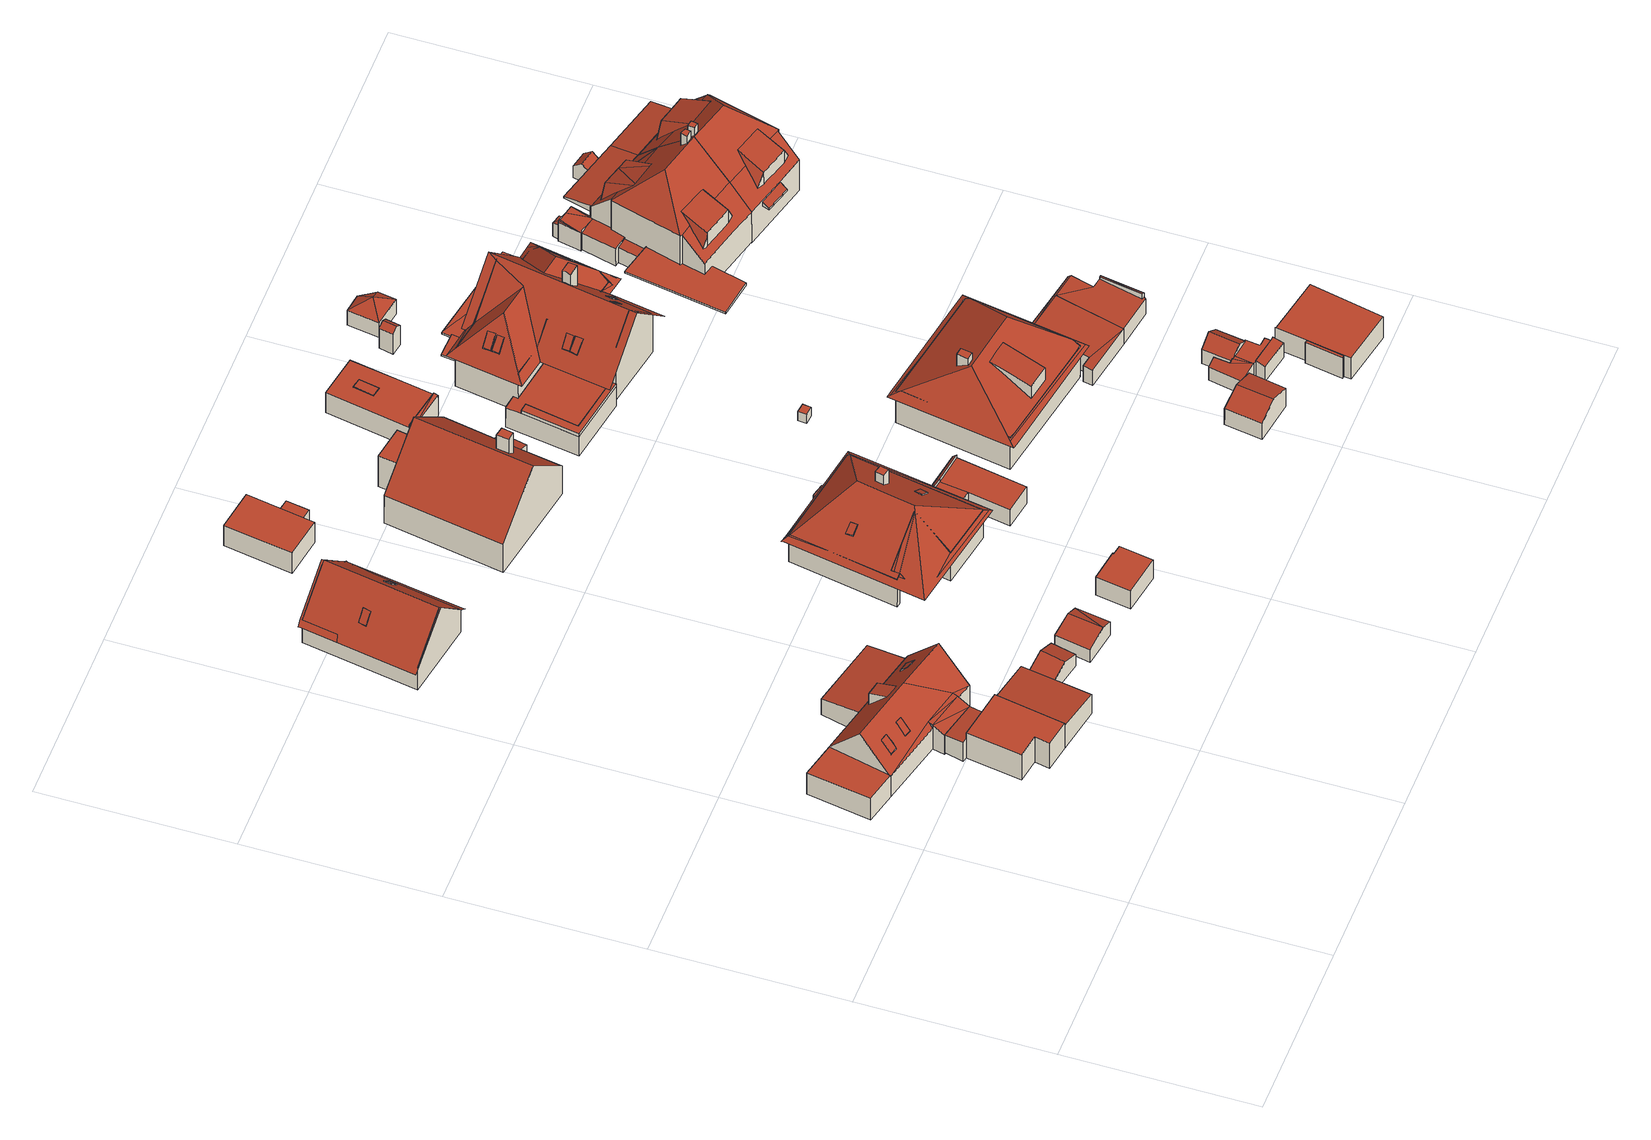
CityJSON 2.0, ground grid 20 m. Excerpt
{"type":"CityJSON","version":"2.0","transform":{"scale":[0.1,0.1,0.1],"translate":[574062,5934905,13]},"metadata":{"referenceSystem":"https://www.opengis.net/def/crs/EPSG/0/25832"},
"CityObjects":{
"building1":{"type":"Building","attributes":{"Grundfläche 2D":"43.971246","Grundhöhe NN":"15.402"},"geometry":[{"type":"Solid","lod":"3","boundaries":[[[[0,1,2,3,4,5,6,7]],[[8,9,10,11,12,13]],[[1,0,14,15]],[[2,1,15,16]],[[11,5,4,3,2,16,17,13,12]],[[5,11,18,19,6]],[[7,6,19,20]],[[0,7,20,14]],[[8,13,17,21]],[[9,8,21,22]],[[10,9,22,23]],[[11,10,23,18]],[[20,19,18,23,22,21,17,16,15,14]]]],"semantics":{"surfaces":[{"type":"RoofSurface"},{"type":"WallSurface"},{"type":"GroundSurface"}],"values":[[0,0,1,1,1,1,1,1,1,1,1,1,2]]}}]},
"building2":{"type":"Building","attributes":{"Grundfläche 2D":"153.938112","Grundhöhe NN":"15.127"},"children":["building2-1","building2-2","building2-3","building2-4"],"geometry":[{"type":"Solid","lod":"3","boundaries":[[[[24,25,26,27,28,29,30,31]],[[31,30,29,32,33,34,35]],[[33,36,34]],[[24,31,35,37]],[[38,39,40]],[[38,41,42,39]],[[37,35,43]],[[34,42,35]],[[39,42,34]],[[44,28,45,46,47,32]],[[48,49,50,51]],[[35,42,43]],[[36,39,34]],[[46,52,53,33,47]],[[33,32,47]],[[45,28,54,55]],[[46,45,55,52]],[[28,44,32,29]],[[36,33,53,56]],[[39,36,56,57,40]],[[58,41,38,40,57,59]],[[43,42,41,58,60]],[[61,37,43,60]],[[25,24,37,61,62]],[[63,54,28,27,26,25,62,64,49,48]],[[50,49,64,65]],[[51,50,65,66]],[[48,51,66,63]],[[58,59,57,56,53,52,55,54,63,66,65,64,62,61,60]]]],"semantics":{"surfaces":[{"type":"RoofSurface"},{"type":"WallSurface"},{"type":"GroundSurface"}],"values":[[0,0,0,0,0,0,0,0,0,0,0,1,1,1,1,1,1,1,1,1,1,1,1,1,1,1,1,1,2]]}}]},
"building2-1":{"type":"BuildingInstallation","parents":["building2"],"geometry":[{"type":"MultiSurface","lod":"3","boundaries":[[[67,68,69,70,71,72]],[[73,74,67,72]],[[74,75,68,67]],[[76,70,69,68,75,77]],[[76,78,73,72,71,70]]],"semantics":{"surfaces":[{"type":"RoofSurface"},{"type":"WallSurface"}],"values":[0,1,1,1,1]}}]},
"building2-2":{"type":"BuildingInstallation","parents":["building2"],"geometry":[{"type":"MultiSurface","lod":"3","boundaries":[[[79,80,81,82]],[[83,81,80]],[[84,79,82]],[[80,79,84,83]]],"semantics":{"surfaces":[{"type":"RoofSurface"},{"type":"WallSurface"}],"values":[0,1,1,1]}}]},
"building2-3":{"type":"BuildingInstallation","parents":["building2"],"geometry":[{"type":"MultiSurface","lod":"3","boundaries":[[[85,86,87,88]],[[88,87,89,90]],[[85,88,90,91]],[[86,85,91,92]],[[87,86,92,89]]],"semantics":{"surfaces":[{"type":"RoofSurface"},{"type":"WallSurface"}],"values":[0,1,1,1,1]}}]},
"building2-4":{"type":"BuildingInstallation","parents":["building2"],"geometry":[{"type":"MultiSurface","lod":"3","boundaries":[[[93,94,95,96]],[[96,95,97,98]],[[93,96,98,99]],[[94,93,99,100]],[[95,94,100,97]]],"semantics":{"surfaces":[{"type":"RoofSurface"},{"type":"WallSurface"}],"values":[0,1,1,1,1]}}]},
"building3":{"type":"Building","attributes":{"Grundfläche 2D":"36.269039","Grundhöhe NN":"15.417"},"geometry":[{"type":"Solid","lod":"3","boundaries":[[[[101,102,103,104]],[[105,15,104,103]],[[15,106,101,104]],[[106,107,102,101]],[[107,105,103,102]],[[15,105,107,106]]]],"semantics":{"surfaces":[{"type":"RoofSurface"},{"type":"WallSurface"},{"type":"GroundSurface"}],"values":[[0,1,1,1,1,2]]}}]},
"building4":{"type":"Building","attributes":{"Grundfläche 2D":"10.408180","Grundhöhe NN":"15.417"},"geometry":[{"type":"Solid","lod":"3","boundaries":[[[[108,109,110,111]],[[112,109,108,113]],[[111,110,114,115]],[[113,108,111,115,116]],[[112,113,116,117]],[[114,110,109,112,117]],[[116,115,114,117]]]],"semantics":{"surfaces":[{"type":"RoofSurface"},{"type":"WallSurface"},{"type":"GroundSurface"}],"values":[[0,0,1,1,1,1,2]]}}]},
"building5":{"type":"Building","attributes":{"Grundfläche 2D":"100.819402","Grundhöhe NN":"14.530"},"children":["building5-1","building5-2"],"geometry":[{"type":"Solid","lod":"3","boundaries":[[[[118,119,120,121,122,123,124,125]],[[118,125,124,126,127,128,129,130,131,119]],[[132,133,134,135]],[[136,118,132,135,137]],[[138,136,137,139]],[[134,133,125,138,139]],[[135,134,139,137]],[[118,119,131,130,129,128,127,126,124,125,133,132]],[[138,125,124,123,122,121,120,119,118,136]]]],"semantics":{"surfaces":[{"type":"RoofSurface"},{"type":"WallSurface"},{"type":"GroundSurface"}],"values":[[0,0,1,1,1,1,2,0,0]]}}]},
"building5-1":{"type":"BuildingInstallation","parents":["building5"],"geometry":[{"type":"MultiSurface","lod":"3","boundaries":[[[140,141,142,143]],[[144,145,143,142]],[[140,143,145,146]],[[146,147,141,140]],[[147,144,142,141]]],"semantics":{"surfaces":[{"type":"RoofSurface"},{"type":"WallSurface"}],"values":[0,1,1,1,1]}}]},
"building5-2":{"type":"BuildingInstallation","parents":["building5"],"geometry":[{"type":"MultiSurface","lod":"3","boundaries":[[[148,149,150,151]],[[151,150,152,153]],[[153,154,148,151]],[[154,155,149,148]],[[150,149,155,152]]],"semantics":{"surfaces":[{"type":"RoofSurface"},{"type":"WallSurface"}],"values":[0,1,1,1,1]}}]},
"building6":{"type":"Building","attributes":{"Grundfläche 2D":"14.113341","Grundhöhe NN":"15.417"},"geometry":[{"type":"Solid","lod":"3","boundaries":[[[[156,157,158,159]],[[160,156,161]],[[157,156,160]],[[159,158,162,163]],[[161,156,159,163,164]],[[160,161,164,165]],[[162,158,157,160,165]],[[164,163,162,165]]]],"semantics":{"surfaces":[{"type":"RoofSurface"},{"type":"WallSurface"},{"type":"GroundSurface"}],"values":[[0,0,0,1,1,1,1,2]]}}]},
"building7":{"type":"Building","attributes":{"Grundfläche 2D":"15.730933","Grundhöhe NN":"14.870"},"geometry":[{"type":"Solid","lod":"3","boundaries":[[[[166,167,168,169,170,171]],[[172,173,171,170]],[[173,174,166,171]],[[174,175,167,166]],[[175,176,168,167]],[[176,177,169,168]],[[177,172,170,169]],[[177,176,175,174,173,172]]]],"semantics":{"surfaces":[{"type":"RoofSurface"},{"type":"WallSurface"},{"type":"GroundSurface"}],"values":[[0,1,1,1,1,1,1,2]]}}]},
"building8":{"type":"Building","attributes":{"Grundfläche 2D":"35.047407","Grundhöhe NN":"14.409"},"geometry":[{"type":"Solid","lod":"3","boundaries":[[[[178,179,180,181]],[[182,183,184,185]],[[178,181,186,187]],[[179,178,187,188]],[[183,189,190,180,179,188,191,184]],[[181,180,190,186]],[[185,184,191,192]],[[182,185,192,193]],[[183,182,193,189]],[[188,187,186,190,189,193,192,191]]]],"semantics":{"surfaces":[{"type":"RoofSurface"},{"type":"WallSurface"},{"type":"GroundSurface"}],"values":[[0,0,1,1,1,1,1,1,1,2]]}}]},
"building9":{"type":"Building","attributes":{"Grundfläche 2D":"144.043524","Grundhöhe NN":"15.022"},"children":["building9-1","building9-2","building9-3"],"geometry":[{"type":"Solid","lod":"3","boundaries":[[[[194,195,196,197,198]],[[199,196,195,194,200,201,202]],[[203,204,200,194,198,197]],[[201,200,204,203,205,202]],[[206,207,208,209,210]],[[211,212,213,214]],[[215,211,214,216]],[[217,218,195,215,216,219]],[[220,218,217,221]],[[222,204,223,198,220,221,224]],[[209,225,226,227,222,224,228,210]],[[229,201,227,226,230]],[[212,229,230,213]],[[231,206,210,228]],[[232,207,206,231]],[[208,207,232,233]],[[233,225,209,208]],[[216,214,213,230,226,225,233,232,231,228,224,221,217,219]],[[196,218,220,197]],[[212,218,196]],[[203,197,198,223,204]],[[197,220,198]],[[203,204,222,227,205]],[[205,199,202]],[[199,205,227,201]],[[196,199,201,229,212]],[[211,215,195,212]],[[195,218,212]]]],"semantics":{"surfaces":[{"type":"RoofSurface"},{"type":"WallSurface"},{"type":"GroundSurface"}],"values":[[0,0,0,0,0,1,1,1,1,1,1,1,1,1,1,1,1,2,0,0,0,0,0,0,0,0,0,0]]}}]},
"building9-1":{"type":"BuildingInstallation","parents":["building9"],"geometry":[{"type":"MultiSurface","lod":"3","boundaries":[[[234,235,236,237,238]],[[237,236,239,240]],[[238,237,240,241]],[[242,235,234,238,241,243]],[[236,235,242,239]]],"semantics":{"surfaces":[{"type":"RoofSurface"},{"type":"WallSurface"}],"values":[0,1,1,1,1]}}]},
"building9-2":{"type":"BuildingInstallation","parents":["building9"],"geometry":[{"type":"MultiSurface","lod":"3","boundaries":[[[244,245,246,247]],[[247,246,248,249]],[[244,247,249,250]],[[245,244,250,251]],[[246,245,251,248]]],"semantics":{"surfaces":[{"type":"RoofSurface"},{"type":"WallSurface"}],"values":[0,1,1,1,1]}}]},
"building9-3":{"type":"BuildingInstallation","parents":["building9"],"geometry":[{"type":"MultiSurface","lod":"3","boundaries":[[[252,253,254,255]],[[255,254,256,257]],[[252,255,257,258]],[[253,252,258,259]],[[254,253,259,256]]],"semantics":{"surfaces":[{"type":"RoofSurface"},{"type":"WallSurface"}],"values":[0,1,1,1,1]}}]},
"building10":{"type":"Building","attributes":{"Grundfläche 2D":"152.218289","Grundhöhe NN":"14.255"},"children":["building10-1"],"geometry":[{"type":"Solid","lod":"3","boundaries":[[[[260,261,262,263,264]],[[265,266,267,268]],[[268,267,269,262,261,270]],[[271,272,273,274]],[[260,264,275,276]],[[270,261,260,276,277]],[[268,270,277,278]],[[265,268,278,279]],[[266,265,279,280]],[[267,266,280,281]],[[269,267,281,282]],[[274,283,275,264,263,262,269,282,284,271]],[[272,271,284,285]],[[273,272,285,286]],[[274,273,286,283]],[[278,277,276,275,283,286,285,284,282,281,280,279]]]],"semantics":{"surfaces":[{"type":"RoofSurface"},{"type":"WallSurface"},{"type":"GroundSurface"}],"values":[[0,0,0,0,1,1,1,1,1,1,1,1,1,1,1,2]]}}]},
"building10-1":{"type":"BuildingInstallation","parents":["building10"],"geometry":[{"type":"MultiSurface","lod":"3","boundaries":[[[287,288,289,290]],[[290,289,291,292]],[[287,290,292,293]],[[288,287,293,294]],[[289,288,294,291]]],"semantics":{"surfaces":[{"type":"RoofSurface"},{"type":"WallSurface"}],"values":[0,1,1,1,1]}}]},
"building11":{"type":"Building","attributes":{"Grundfläche 2D":"34.427106","Grundhöhe NN":"14.786"},"children":["building11-1","building11-2"],"geometry":[{"type":"Solid","lod":"3","boundaries":[[[[295,296,297,298,299,300]],[[301,300,299,298,302,303,304]],[[295,300,305,306]],[[297,296,295,306,307]],[[298,297,307,308]],[[300,301,309,305]],[[298,308,310,302]],[[303,302,310,311]],[[301,304,303,311,312,309]],[[306,305,309,312,311,310,308,307]]]],"semantics":{"surfaces":[{"type":"RoofSurface"},{"type":"WallSurface"},{"type":"GroundSurface"}],"values":[[0,0,1,1,1,1,1,1,1,2]]}}]},
"building11-1":{"type":"BuildingInstallation","parents":["building11"],"geometry":[{"type":"MultiSurface","lod":"3","boundaries":[[[295,313,300]],[[314,313,295]],[[296,314,295]],[[296,299,313,314]]],"semantics":{"surfaces":[{"type":"RoofSurface"},{"type":"WallSurface"}],"values":[0,0,1,1]}}]},
"building11-2":{"type":"BuildingInstallation","parents":["building11"],"geometry":[{"type":"MultiSurface","lod":"3","boundaries":[[[300,313,315,301]],[[301,315,304]],[[299,304,315,313]]],"semantics":{"surfaces":[{"type":"RoofSurface"},{"type":"WallSurface"}],"values":[0,1,1]}}]},
"building12":{"type":"Building","attributes":{"Grundfläche 2D":"42.817293","Grundhöhe NN":"14.161"},"children":["building12-1","building12-2"],"geometry":[{"type":"Solid","lod":"3","boundaries":[[[[316,317,318,319,320,321]],[[317,316,322,323]],[[319,318,317,323,324]],[[320,319,324,325]],[[316,321,320,325,326,322]],[[324,323,322,326,325]]]],"semantics":{"surfaces":[{"type":"RoofSurface"},{"type":"WallSurface"},{"type":"GroundSurface"}],"values":[[0,1,1,1,1,2]]}}]},
"building12-1":{"type":"BuildingInstallation","parents":["building12"],"geometry":[{"type":"MultiSurface","lod":"3","boundaries":[[[327,328,329,330]],[[331,332,330,329]],[[332,333,327,330]],[[328,327,333,334]],[[329,328,334,331]]],"semantics":{"surfaces":[{"type":"RoofSurface"},{"type":"WallSurface"}],"values":[0,1,1,1,1]}}]},
"building12-2":{"type":"BuildingInstallation","parents":["building12"],"geometry":[{"type":"MultiSurface","lod":"3","boundaries":[[[335,336,316]],[[335,316,317]],[[336,321,316]],[[317,318,335]],[[336,335,318,321]]],"semantics":{"surfaces":[{"type":"RoofSurface"},{"type":"WallSurface"}],"values":[0,0,1,1,1]}}]},
"building13":{"type":"Building","attributes":{"Grundfläche 2D":"0.938633","Grundhöhe NN":"14.502"},"geometry":[{"type":"Solid","lod":"3","boundaries":[[[[337,338,339,340]],[[341,342,340,339]],[[342,343,337,340]],[[343,344,338,337]],[[344,341,339,338]],[[344,343,342,341]]]],"semantics":{"surfaces":[{"type":"RoofSurface"},{"type":"WallSurface"},{"type":"GroundSurface"}],"values":[[0,1,1,1,1,2]]}}]},
"building14":{"type":"Building","attributes":{"Grundfläche 2D":"52.603432","Grundhöhe NN":"13.118"},"children":["building14-1"],"geometry":[{"type":"Solid","lod":"3","boundaries":[[[[345,346,347,348,349,350,351,352,353]],[[350,349,348,354,355]],[[351,350,355,356]],[[353,352,351,356,357]],[[345,353,357,358]],[[346,345,358,359]],[[348,347,346,359,360,354]],[[359,358,357,356,355,354,360]]]],"semantics":{"surfaces":[{"type":"RoofSurface"},{"type":"WallSurface"},{"type":"GroundSurface"}],"values":[[0,1,1,1,1,1,1,2]]}}]},
"building14-1":{"type":"BuildingInstallation","parents":["building14"],"geometry":[{"type":"MultiSurface","lod":"3","boundaries":[[[361,362,363,364,365,366]],[[349,350,364,363]],[[350,351,365,364]],[[351,352,366,365]],[[352,367,361,366]],[[362,361,367,368]],[[368,349,363,362]]],"semantics":{"surfaces":[{"type":"RoofSurface"},{"type":"WallSurface"}],"values":[0,1,1,1,1,1,1]}}]},
"building15":{"type":"Building","attributes":{"Grundfläche 2D":"18.291467","Grundhöhe NN":"14.804"},"geometry":[{"type":"Solid","lod":"3","boundaries":[[[[369,370,371,372]],[[373,370,369,374]],[[372,371,375,376]],[[374,369,372,376,377]],[[373,374,377,378]],[[375,371,370,373,378]],[[376,375,378,377]]]],"semantics":{"surfaces":[{"type":"RoofSurface"},{"type":"WallSurface"},{"type":"GroundSurface"}],"values":[[0,0,1,1,1,1,2]]}}]},
"building16":{"type":"Building","attributes":{"Grundfläche 2D":"160.492519","Grundhöhe NN":"14.523"},"children":["building16-1"],"geometry":[{"type":"Solid","lod":"3","boundaries":[[[[379,380,381,382,383,384]],[[385,386,382,381]],[[387,388,389,390,391,392,393]],[[394,395,396,397,398,399,391,390,389],[383,382,386,385,400,401,402,384]],[[403,404,395,394,389,388,387,405,406]],[[404,403,397,396,395]],[[380,379,384,402,401]],[[401,400,381,380]],[[400,385,381]],[[407,408,409,410,411,412,413,414]],[[415,388,390,407,414,416]],[[417,418,419,420,415,416,421]],[[412,396,404,417,421,413]],[[416,414,413,421]],[[390,388,387,393,392,391]],[[390,391,399,398,397,396,412,411,410,409,408,407]],[[419,418,417,404,403,406,405,387,388,415,420]],[[403,404,396,397]]]],"semantics":{"surfaces":[{"type":"RoofSurface"},{"type":"WallSurface"},{"type":"GroundSurface"}],"values":[[0,0,0,0,0,0,1,1,1,1,1,1,1,2,0,0,0,0]]}}]},
"building16-1":{"type":"BuildingInstallation","parents":["building16"],"geometry":[{"type":"MultiSurface","lod":"3","boundaries":[[[422,423,424,425]],[[425,424,426,427]],[[427,428,422,425]],[[428,429,423,422]],[[424,423,429,426]]],"semantics":{"surfaces":[{"type":"RoofSurface"},{"type":"WallSurface"}],"values":[0,1,1,1,1]}}]},
"building17":{"type":"Building","attributes":{"Grundfläche 2D":"15.040184","Grundhöhe NN":"14.804"},"geometry":[{"type":"Solid","lod":"3","boundaries":[[[[430,431,432,433,434,435,436]],[[432,431,437]],[[438,432,437,439]],[[440,441,432,438,442]],[[443,444,445,446,447]],[[448,433,432,449]],[[435,434,450,451]],[[436,435,451,452]],[[430,436,452,453]],[[431,430,453,454]],[[431,454,455,437]],[[439,437,455,456]],[[438,439,456,457]],[[442,438,457,458]],[[440,442,458,459]],[[441,440,459,460]],[[441,460,449,432]],[[444,433,448,461,445]],[[446,445,461,462]],[[447,446,462,463]],[[444,443,434,433]],[[447,463,450,434,443]],[[460,459,458,457,456,455,454,453,452,451,450,463,462,461,448,449]]]],"semantics":{"surfaces":[{"type":"RoofSurface"},{"type":"WallSurface"},{"type":"GroundSurface"}],"values":[[0,0,0,0,0,1,1,1,1,1,1,1,1,1,1,1,1,1,1,1,1,1,2]]}}]},
"building18":{"type":"Building","attributes":{"Grundfläche 2D":"2.040829","Grundhöhe NN":"14.190"},"geometry":[{"type":"Solid","lod":"3","boundaries":[[[[464,465,466,467]],[[465,464,468,469]],[[468,464,467,470,471]],[[469,468,471,472]],[[473,466,465,469,472,474]],[[467,466,473,470]],[[472,471,470,473,474]]]],"semantics":{"surfaces":[{"type":"RoofSurface"},{"type":"WallSurface"},{"type":"GroundSurface"}],"values":[[0,0,1,1,1,1,2]]}}]},
"building19":{"type":"Building","attributes":{"Grundfläche 2D":"147.201711","Grundhöhe NN":"13.897"},"children":["building19-1","building19-2","building19-3","building19-4","building19-5","building19-6","building19-7","building19-8","building19-9","building19-10"],"geometry":[{"type":"Solid","lod":"3","boundaries":[[[[475,476,477,478,479]],[[480,481,482,483,484,485]],[[486,487,488,489,490,491,492,485,484,483]],[[482,481,493,477,476,475,483]],[[483,475,479,478,487,486]],[[494,495,496,497,498,499,500]],[[494,500,501,502,503,504]],[[492,491,490,489,505,496,495,494,504,503,506,485]],[[499,498,507,502,501,500]],[[508,509,510,511,512]],[[513,490,508,512,514]],[[515,516,513,514,517]],[[518,519,520,495,515,517,521]],[[522,501,499,519,518,523,524,525]],[[492,526,504,527,522,525,524,523,528,529,530,531,482,484]],[[476,531,530,532]],[[533,476,532,534]],[[511,510,486,535,479,533,534,536]],[[517,514,512,511,536,534,532,530,529,528,523,518,521]],[[478,477,476,533,479]],[[493,476,477]],[[487,478,479,535,486]],[[489,488,487,486,510,509,508,490]],[[515,495,496,505,489,490,513,516]],[[496,495,520,519,497]],[[497,507,498]],[[497,519,507]],[[501,502,507,499]],[[519,499,507]],[[504,503,502,501,522,527]],[[504,526,492,485,506,503]],[[484,482,481,480,485]],[[484,485,492]],[[482,531,476,493,481]]]],"semantics":{"surfaces":[{"type":"RoofSurface"},{"type":"WallSurface"},{"type":"GroundSurface"}],"values":[[0,0,0,0,0,0,0,0,0,1,1,1,1,1,1,1,1,1,2,0,0,0,0,0,0,0,0,0,0,0,0,0,0,0]]}}]},
"building19-1":{"type":"BuildingInstallation","parents":["building19"],"geometry":[{"type":"MultiSurface","lod":"3","boundaries":[[[537,538,539,540]],[[540,539,541,542]],[[537,540,542,543]],[[538,537,543,544]],[[539,538,544,541]]],"semantics":{"surfaces":[{"type":"RoofSurface"},{"type":"WallSurface"}],"values":[0,1,1,1,1]}}]},
"building19-2":{"type":"BuildingInstallation","parents":["building19"],"geometry":[{"type":"MultiSurface","lod":"3","boundaries":[[[545,546,547,548]],[[547,546,549,550]],[[548,547,550,551]],[[545,548,551,552]],[[546,545,552,549]]],"semantics":{"surfaces":[{"type":"RoofSurface"},{"type":"WallSurface"}],"values":[0,1,1,1,1]}}]},
"building19-3":{"type":"BuildingInstallation","parents":["building19"],"geometry":[{"type":"MultiSurface","lod":"3","boundaries":[[[553,554,555,556,557]],[[555,554,558,559]],[[559,560,556,555]],[[561,553,557,556,560,562]],[[561,558,554,553]]],"semantics":{"surfaces":[{"type":"RoofSurface"},{"type":"WallSurface"}],"values":[0,1,1,1,1]}}]},
"building19-4":{"type":"BuildingInstallation","parents":["building19"],"geometry":[{"type":"MultiSurface","lod":"3","boundaries":[[[563,564,565,566]],[[566,565,567,568]],[[563,566,568,569]],[[564,563,569,570]],[[565,564,570,567]]],"semantics":{"surfaces":[{"type":"RoofSurface"},{"type":"WallSurface"}],"values":[0,1,1,1,1]}}]},
"building19-5":{"type":"BuildingInstallation","parents":["building19"],"geometry":[{"type":"MultiSurface","lod":"3","boundaries":[[[571,572,573,574]],[[575,576,572,571]],[[577,578,574,573]],[[574,578,575,571]],[[576,577,573,572]]],"semantics":{"surfaces":[{"type":"RoofSurface"},{"type":"WallSurface"}],"values":[0,1,1,1,1]}}]},
"building19-6":{"type":"BuildingInstallation","parents":["building19"],"geometry":[{"type":"MultiSurface","lod":"3","boundaries":[[[579,580,581,582]],[[579,582,583,584]],[[580,579,584,585]],[[580,585,581]],[[583,582,581]]],"semantics":{"surfaces":[{"type":"RoofSurface"},{"type":"WallSurface"}],"values":[0,1,1,1,1]}}]},
"building19-7":{"type":"BuildingInstallation","parents":["building19"],"geometry":[{"type":"MultiSurface","lod":"3","boundaries":[[[573,586,587,588]],[[573,588,589,577]],[[588,587,590,589]],[[586,573,577,591]],[[587,586,591,590]]],"semantics":{"surfaces":[{"type":"RoofSurface"},{"type":"WallSurface"}],"values":[0,1,1,1,1]}}]},
"building19-8":{"type":"BuildingInstallation","parents":["building19"],"geometry":[{"type":"MultiSurface","lod":"3","boundaries":[[[592,593,594,595]],[[595,594,596,597]],[[594,593,598,596]],[[592,595,597,599]],[[593,592,599,598]]],"semantics":{"surfaces":[{"type":"RoofSurface"},{"type":"WallSurface"}],"values":[0,1,1,1,1]}}]},
"building19-9":{"type":"BuildingInstallation","parents":["building19"],"geometry":[{"type":"MultiSurface","lod":"3","boundaries":[[[600,525,601,602,603]],[[604,600,603,605,606,607]],[[524,608,601,525]],[[525,600,604,609,524]],[[602,601,608,610]],[[603,602,610,611]],[[603,611,612,605]],[[606,605,612,613]],[[606,613,609,604]],[[610,608,524,609,613,612,611]]],"semantics":{"surfaces":[{"type":"RoofSurface"},{"type":"WallSurface"},{"type":"OuterCeilingSurface"}],"values":[0,0,1,1,1,1,1,1,1,2]}}]},
"building19-10":{"type":"BuildingInstallation","parents":["building19"],"geometry":[{"type":"MultiSurface","lod":"3","boundaries":[[[614,615,616,617]],[[617,616,618,604]],[[604,607,606,614,617]],[[619,615,614,606,605]],[[619,618,616,615]],[[619,605,606,604,618]]],"semantics":{"surfaces":[{"type":"RoofSurface"},{"type":"WallSurface"},{"type":"OuterCeilingSurface"}],"values":[0,1,1,1,1,2]}}]},
"building20":{"type":"Building","attributes":{"Grundfläche 2D":"9.058710","Grundhöhe NN":"14.711"},"geometry":[{"type":"Solid","lod":"3","boundaries":[[[[620,621,622,623,624]],[[622,625,626,627,628,623]],[[625,622,621,629,630]],[[631,627,626,625,630,632]],[[633,634,620,624,623,628,627,631,635]],[[621,620,634,629]],[[633,635,631,632,630,629,634]]]],"semantics":{"surfaces":[{"type":"RoofSurface"},{"type":"WallSurface"},{"type":"GroundSurface"}],"values":[[0,0,1,1,1,1,2]]}}]},
"building21":{"type":"Building","attributes":{"Grundfläche 2D":"36.105763","Grundhöhe NN":"14.612"},"geometry":[{"type":"Solid","lod":"3","boundaries":[[[[636,637,638]],[[639,640,641,636]],[[641,637,636]],[[639,642,643,640]],[[644,639,636,638,645,646]],[[642,639,644,647]],[[643,642,647,648]],[[640,643,648,649]],[[637,641,640,649,650]],[[638,637,650,645]],[[650,649,648,647,644,646,645]]]],"semantics":{"surfaces":[{"type":"RoofSurface"},{"type":"WallSurface"},{"type":"GroundSurface"}],"values":[[0,0,0,0,1,1,1,1,1,1,2]]}}]},
"building22":{"type":"Building","attributes":{"Grundfläche 2D":"10.352182","Grundhöhe NN":"13.946"},"geometry":[{"type":"Solid","lod":"3","boundaries":[[[[651,652,653]],[[651,654,652]],[[651,653,655]],[[651,655,656]],[[651,656,654]],[[657,658,653,652]],[[658,659,655,653]],[[659,660,656,655]],[[660,661,654,656]],[[661,657,652,654]],[[661,660,659,658,657]]]],"semantics":{"surfaces":[{"type":"RoofSurface"},{"type":"WallSurface"},{"type":"GroundSurface"}],"values":[[0,0,0,0,0,1,1,1,1,1,2]]}}]},
"building23":{"type":"Building","attributes":{"Grundfläche 2D":"49.287389","Grundhöhe NN":"14.804"},"geometry":[{"type":"Solid","lod":"3","boundaries":[[[[662,663,664,665,666]],[[667,668,669,670]],[[663,662,671,672]],[[664,663,672,673]],[[668,674,675,665,664,673,676,669]],[[666,665,675,677]],[[662,666,677,671]],[[670,669,676,678]],[[667,670,678,679]],[[668,667,679,674]],[[673,672,671,677,675,674,679,678,676]]]],"semantics":{"surfaces":[{"type":"RoofSurface"},{"type":"WallSurface"},{"type":"GroundSurface"}],"values":[[0,0,1,1,1,1,1,1,1,1,2]]}}]},
"building24":{"type":"Building","attributes":{"Grundfläche 2D":"28.098343","Grundhöhe NN":"14.583"},"children":["building24-1"],"geometry":[{"type":"Solid","lod":"3","boundaries":[[[[637,641,680,681]],[[640,682,683,684,685,686,641]],[[641,686,687,680]],[[637,681,688,650]],[[640,641,637,650,649]],[[682,640,649,689]],[[690,684,683,682,689,691]],[[686,685,684,690,692]],[[688,681,680,687,686,692,693]],[[688,693,692,690,691,689,649,650]]]],"semantics":{"surfaces":[{"type":"RoofSurface"},{"type":"WallSurface"},{"type":"GroundSurface"}],"values":[[0,0,0,1,1,1,1,1,1,2]]}}]},
"building24-1":{"type":"BuildingInstallation","parents":["building24"],"geometry":[{"type":"MultiSurface","lod":"3","boundaries":[[[694,695,696]],[[694,696,697]],[[683,684,696,695]],[[684,685,697,696]],[[694,697,685,698]],[[698,683,695,694]]],"semantics":{"surfaces":[{"type":"RoofSurface"},{"type":"WallSurface"}],"values":[0,0,1,1,1,1]}}]},
"building25":{"type":"Building","attributes":{"Grundfläche 2D":"115.252683","Grundhöhe NN":"14.141"},"children":["building25-1","building25-2","building25-3","building25-4"],"geometry":[{"type":"Solid","lod":"3","boundaries":[[[[699,700,701,702,703]],[[704,705,706]],[[700,699,704,706]],[[706,705,707,708]],[[708,707,709,710]],[[711,712,713,714]],[[715,716,717,711,714,718,719]],[[720,721,722,723,724,716,715,725]],[[705,704,699,703,726,727,728,729,730,709,707]],[[725,715,719,718,714,713,731,729,728,732,733]],[[731,713,712,734,735,736,737,723,722,721,720,725,733,738,739,740]],[[730,741,710]],[[730,710,709]],[[710,741,742,743,744,726,703,702,701,745,746,747]],[[748,741,730]],[[732,728,727]],[[749,750,751,752,753,754]],[[755,756,757,758,753,759]],[[760,759,761]],[[755,759,760]],[[757,756,762]],[[757,762,763]],[[764,765,766,767]],[[768,765,764]],[[769,770,771,772]],[[708,710,747]],[[745,700,706,708,747,746]],[[701,700,745]],[[737,736,716,724,723]],[[736,735,734,711,717,716]],[[712,711,734]],[[773,761,759,743,742,741,748,774,775]],[[726,752,751,727]],[[772,771,776,777,778,779,732,727,751,750]],[[780,733,732,779,778,777,781,782]],[[783,738,733,780,782,781,784,785]],[[739,738,783,785,784,786,740]],[[730,729,731,740,786,775,774,748]],[[752,726,744,743,759,753]],[[770,769,787,788]],[[771,770,788,776]],[[749,754,789,790]],[[769,772,750,749,790,787]],[[760,761,773,791]],[[767,756,755,760,791,792,764]],[[756,767,766,762]],[[762,766,793,794,763]],[[757,763,794,795]],[[758,757,795,789,754,753]],[[768,764,792,796]],[[765,768,796,797]],[[766,765,797,793]],[[786,784,781,777,776,788,787,790,789,795,794,793,797,796,792,791,773,775]]]],"semantics":{"surfaces":[{"type":"RoofSurface"},{"type":"WallSurface"},{"type":"GroundSurface"}],"values":[[0,0,0,0,0,0,0,0,0,0,0,0,0,0,0,0,0,0,0,0,0,0,0,0,0,1,1,1,1,1,1,1,1,1,1,1,1,1,1,1,1,1,1,1,1,1,1,1,1,1,1,1,2]]}}]},
"building25-1":{"type":"BuildingInstallation","parents":["building25"],"geometry":[{"type":"MultiSurface","lod":"3","boundaries":[[[798,799,800,801]],[[802,803,801,800]],[[798,801,803,804]],[[799,798,804,805]],[[800,799,805,802]]],"semantics":{"surfaces":[{"type":"RoofSurface"},{"type":"WallSurface"}],"values":[0,1,1,1,1]}}]},
"building25-2":{"type":"BuildingInstallation","parents":["building25"],"geometry":[{"type":"MultiSurface","lod":"3","boundaries":[[[748,806,807,808]],[[774,809,806,748]],[[807,806,809,810]],[[808,807,810,811]],[[809,774,811,810]]],"semantics":{"surfaces":[{"type":"RoofSurface"},{"type":"WallSurface"},{"type":"OuterCeilingSurface"}],"values":[0,1,1,1,2]}}]},
"building25-3":{"type":"BuildingInstallation","parents":["building25"],"geometry":[{"type":"MultiSurface","lod":"3","boundaries":[[[808,812,742,741,748]],[[812,808,811,813]],[[742,812,813,814]],[[741,742,814,774,748]],[[814,813,811,774]]],"semantics":{"surfaces":[{"type":"RoofSurface"},{"type":"WallSurface"},{"type":"OuterCeilingSurface"}],"values":[0,1,1,1,2]}}]},
"building25-4":{"type":"BuildingInstallation","parents":["building25"],"geometry":[{"type":"MultiSurface","lod":"3","boundaries":[[[815,783,780,779,816,817,818,819]],[[817,816,820,821]],[[818,817,821,822]],[[819,818,822,823]],[[815,819,823,824]],[[815,824,785,783]],[[783,785,782,780]],[[780,782,778,779]],[[779,778,820,816]],[[778,782,785,824,823,822,821,820]]],"semantics":{"surfaces":[{"type":"RoofSurface"},{"type":"WallSurface"},{"type":"OuterCeilingSurface"}],"values":[0,1,1,1,1,1,1,1,1,2]}}]},
"building26":{"type":"Building","attributes":{"Grundfläche 2D":"106.371856","Grundhöhe NN":"14.027"},"children":["building26-1","building26-2"],"geometry":[{"type":"Solid","lod":"3","boundaries":[[[[825,826,827,828,829,830,831]],[[832,833,834,827,826,835]],[[832,836,833]],[[837,838,839,833,836,840]],[[841,842,843,844,845]],[[846,847,842,841,848,849,850]],[[851,846,850,852,853]],[[849,848,841,845,854,855,856,729,731,852,850]],[[857,840,836,832,835,826,825,730,729,856,858]],[[859,860,854,845,844,843,861,862,863,864,851,853,852,731,740]],[[865,858,856,855]],[[829,866,867,868,869,839,838,837,840,857,870,871,806,872,748,730,825,831,830]],[[873,874,875,876]],[[877,878,879,880,881,882,883]],[[869,833,839]],[[833,869,868,867,827,834]],[[829,828,827,867,866]],[[846,851,864]],[[862,861,842,847,846,864,863]],[[861,843,842]],[[854,860,884,885]],[[855,854,885,886]],[[875,887,888,858,865,855,886,889,876]],[[857,858,888,890]],[[857,890,891,878,870]],[[892,893,748,872,806,871,870,878,877,883]],[[740,731,729,730,748,893,894]],[[859,740,894,884,860]],[[873,876,889,895]],[[874,873,895,896]],[[875,874,896,887]],[[883,882,897,892]],[[879,878,891,898]],[[880,879,898,899]],[[881,880,899,900]],[[882,881,900,897]],[[885,884,894,893,892,897,900,899,898,891,890,888,887,896,895,889,886]]]],"semantics":{"surfaces":[{"type":"RoofSurface"},{"type":"WallSurface"},{"type":"GroundSurface"}],"values":[[0,0,0,0,0,0,0,0,0,0,0,0,0,0,1,1,1,1,1,1,1,1,1,1,1,1,1,1,1,1,1,1,1,1,1,1,2]]}}]},
"building26-1":{"type":"BuildingInstallation","parents":["building26"],"geometry":[{"type":"MultiSurface","lod":"3","boundaries":[[[901,902,903,904,905]],[[903,902,906,907]],[[908,905,904,903,907,909]],[[901,905,908,910]],[[910,906,902,901]]],"semantics":{"surfaces":[{"type":"RoofSurface"},{"type":"WallSurface"}],"values":[0,1,1,1,1]}}]},
"building26-2":{"type":"BuildingInstallation","parents":["building26"],"geometry":[{"type":"MultiSurface","lod":"3","boundaries":[[[911,912,913,914]],[[911,914,915,916]],[[911,916,917,912]],[[913,912,917,918]],[[914,913,918,915]],[[917,916,915,918]]],"semantics":{"surfaces":[{"type":"RoofSurface"},{"type":"WallSurface"},{"type":"OuterCeilingSurface"}],"values":[0,1,1,1,1,2]}}]},
"building27":{"type":"Building","attributes":{"Grundfläche 2D":"3.299011","Grundhöhe NN":"14.141"},"geometry":[{"type":"Solid","lod":"3","boundaries":[[[[919,920,921,922]],[[923,919,922,924]],[[924,922,921,925,926]],[[923,924,926,927]],[[920,919,923,927,928]],[[921,920,928,925]],[[926,925,928,927]]]],"semantics":{"surfaces":[{"type":"RoofSurface"},{"type":"WallSurface"},{"type":"GroundSurface"}],"values":[[0,0,1,1,1,1,2]]}}]}
},
"vertices":[
[115,117,58],[143,112,58],[156,185,58],[138,188,58],[103,194,58],[102,194,58],[93,137,58],[118,133,58],[143,205,48],[102,215,48],[97,195,50],[102,194,50],[103,194,50],[138,188,50],[115,117,24],[143,112,24],[156,185,24],[138,188,24],[102,194,24],[93,137,24],[118,133,24],[143,205,24],[102,215,24],[97,195,24],
[174,246,87],[182,279,50],[179,280,50],[102,298,50],[51,310,50],[44,278,87],[102,264,87],[117,260,87],[36,246,50],[36,245,49],[107,233,55],[148,223,55],[105,228,49],[166,213,50],[143,205,47],[105,228,53],[102,215,47],[144,205,47],[147,218,53],[147,218,50],[44,278,50],[14,319,50],[3,253,50],[36,245,50],[102,298,49],[179,280,49],[189,321,42],[112,339,42],[3,253,21],[36,245,21],[51,310,21],[14,319,21],[105,228,21],[102,215,21],[144,205,21],[143,205,21],[147,218,21],[166,213,21],[182,279,21],[102,298,21],[179,280,21],[189,321,21],[112,339,21],
[56,261,72],[53,250,60],[54,250,60],[61,248,60],[63,252,65],[64,259,72],[64,259,71],[56,261,71],[53,250,59],[61,248,59],[54,250,59],[63,252,64],
[123,288,71],[108,291,71],[104,271,78],[119,268,78],[108,291,56],[123,288,56],
[85,243,61],[88,253,73],[81,255,73],[78,245,61],[81,255,72],[78,245,60],[85,243,60],[88,253,72],
[153,276,61],[151,268,71],[162,265,70],[164,274,61],[162,265,69],[164,274,60],[153,276,60],[151,268,70],
[192,103,50],[204,176,50],[156,184,55],[143,112,55],[156,184,24],[192,103,24],[204,176,24],
[230,166,48],[224,140,48],[243,136,40],[249,162,40],[206,144,40],[211,170,40],[243,136,24],[249,162,24],[211,170,24],[206,144,24],
[86,815,88],[86,817,88],[45,824,46],[40,824,41],[40,823,41],[19,702,41],[65,694,88],[65,695,88],[105,687,46],[111,686,41],[111,687,41],[131,808,41],[132,809,41],[126,810,46],[126,808,46],[105,688,46],[105,688,15],[126,808,15],[45,822,46],[45,822,15],[24,702,46],[24,702,15],
[96,760,69],[95,752,69],[104,750,59],[106,758,59],[104,750,58],[106,758,58],[96,760,68],[95,752,68],
[48,768,59],[46,760,59],[56,759,69],[58,767,69],[56,759,68],[58,767,68],[48,768,58],[46,760,58],
[276,121,48],[282,157,48],[259,162,41],[252,125,41],[296,155,42],[290,119,42],[259,162,24],[252,125,24],[290,119,24],[296,155,24],
[374,106,44],[380,141,44],[369,143,44],[370,144,44],[337,149,44],[331,113,44],[337,149,19],[331,113,19],[374,106,19],[380,141,19],[369,143,19],[370,144,19],
[124,859,42],[167,852,42],[179,923,42],[136,930,42],[187,887,38],[174,889,38],[170,865,38],[183,863,38],[136,930,14],[124,859,14],[167,852,14],[174,889,14],[179,923,14],[170,865,14],[183,863,14],[187,887,14],
[321,320,97],[316,318,94],[250,286,53],[376,263,53],[369,271,59],[276,432,53],[332,380,97],[282,428,58],[276,435,53],[402,413,53],[394,409,59],[283,433,53],[358,424,48],[345,427,48],[344,427,48],[343,420,48],[357,418,48],[268,325,61],[267,316,61],[267,316,20],[268,325,20],[316,319,94],[316,319,20],[309,281,20],[309,281,59],[316,318,20],[369,270,59],[369,270,20],[394,412,56],[392,401,59],[394,412,20],[343,420,20],[283,430,20],[283,430,56],[357,418,20],[262,317,58],[262,317,20],[358,424,20],[345,427,20],[344,427,20],
[354,358,98],[356,366,98],[348,368,98],[346,359,98],[354,357,98],[348,368,85],[346,359,85],[354,357,79],[356,366,79],[354,358,79],
[290,377,70],[289,369,71],[298,368,77],[299,375,77],[298,368,76],[299,375,76],[290,377,69],[289,369,70],
[365,330,70],[355,332,77],[353,324,77],[363,322,70],[353,324,76],[363,322,69],[365,330,69],[355,332,76],
[190,676,51],[245,666,105],[267,790,105],[249,793,87],[212,800,51],[316,697,49],[322,725,49],[312,727,51],[307,699,51],[322,780,51],[300,657,51],[284,787,55],[289,814,55],[253,820,55],[249,793,55],[212,800,13],[190,676,13],[300,657,13],[307,699,13],[316,697,13],[322,725,13],[312,727,13],[322,780,13],[249,793,13],[284,787,13],[289,814,13],[253,820,13],
[264,696,111],[273,695,111],[275,707,111],[265,709,111],[275,707,84],[265,709,93],[264,696,92],[273,695,83],
[380,333,40],[380,330,40],[374,300,40],[401,296,40],[405,325,40],[406,329,40],[439,324,40],[393,252,40],[425,247,40],[439,320,40],[406,329,18],[380,333,18],[374,300,18],[401,296,18],[439,324,18],[393,252,18],[425,247,18],[439,320,18],
[405,325,43],[380,330,43],
[439,320,43],
[309,805,40],[355,797,40],[355,801,40],[370,888,40],[325,896,40],[309,809,40],[309,805,12],[355,797,12],[370,888,12],[325,896,12],[309,809,12],
[335,853,41],[345,851,41],[349,872,41],[339,874,41],[349,872,40],[339,874,40],[335,853,40],[345,851,40],
[355,801,42],[309,809,43],
[465,471,27],[466,480,27],[456,481,27],[455,472,27],[456,481,15],[455,472,15],[465,471,15],[466,480,15],
[387,730,27],[388,735,27],[373,737,27],[372,737,27],[370,721,27],[360,661,27],[430,649,27],[431,655,27],[442,721,27],[372,737,1],[360,661,1],[430,649,1],[442,721,1],[387,730,1],[388,735,1],[373,737,1],
[369,665,31],[379,720,31],[370,721,31],[360,661,31],[430,649,31],[431,655,31],[369,665,27],[379,720,27],
[600,103,51],[594,65,51],[617,61,43],[624,99,43],[571,68,40],[577,107,40],[617,61,18],[624,99,18],[577,107,18],[571,68,18],
[517,303,86],[512,273,78],[538,268,78],[546,312,89],[535,314,89],[519,316,89],[542,275,66],[542,276,67],[620,377,54],[612,367,61],[572,317,95],[593,260,62],[598,246,54],[608,306,54],[609,310,54],[548,321,95],[504,328,95],[462,278,60],[455,270,54],[460,269,54],[587,248,54],[538,268,62],[512,273,62],[517,303,81],[477,401,54],[482,389,61],[614,378,54],[484,400,54],[592,253,58],[585,254,58],[583,254,58],[469,274,59],[465,275,59],[462,276,59],[462,276,15],[592,253,15],[613,372,58],[613,372,15],[483,395,57],[485,395,57],[608,373,58],[610,373,58],[483,395,15],
[506,332,101],[514,331,101],[516,343,101],[508,344,101],[516,343,85],[508,344,85],[506,332,92],[514,331,92],
[665,117,39],[643,120,39],[640,100,39],[642,99,39],[672,94,39],[673,101,39],[663,102,39],[639,120,39],[634,121,38],[639,121,39],[625,139,36],[618,104,36],[636,138,38],[672,94,41],[642,99,41],[640,89,38],[674,83,38],[675,94,41],[642,99,18],[640,100,18],[672,94,18],[673,101,18],[663,102,18],[665,117,18],[643,120,18],[639,120,18],[639,121,18],[634,121,18],[636,138,18],[625,139,18],[618,104,18],[640,89,18],[674,83,18],[675,94,18],
[424,875,43],[421,860,43],[427,859,39],[430,874,39],[417,876,39],[414,861,39],[430,874,12],[417,876,12],[414,861,12],[427,859,12],[421,860,12],
[424,757,96],[398,795,60],[393,802,53],[380,724,53],[388,730,61],[430,800,53],[429,796,53],[434,789,60],[461,750,96],[475,782,106],[480,791,109],[423,724,61],[414,718,53],[402,646,53],[453,637,109],[454,645,109],[467,718,109],[478,781,109],[399,801,53],[483,738,96],[511,692,59],[515,685,53],[525,683,53],[536,681,53],[526,699,68],[506,734,96],[536,761,68],[552,775,53],[531,778,53],[525,774,58],[505,628,53],[531,782,53],[536,686,53],[430,649,82],[441,718,82],[442,721,82],[442,721,9],[430,649,9],[498,637,61],[498,637,9],[508,692,62],[507,690,62],[508,692,9],[524,689,9],[524,689,59],[514,691,59],[511,692,9],[538,771,58],[538,771,9],[538,771,36],[538,771,40],[480,781,106],[528,773,58],[480,781,9],[475,782,9],[428,790,9],[428,790,60],[398,795,9],[387,730,60],[387,730,9],[416,725,61],[388,730,9],
[489,673,79],[499,671,67],[500,678,68],[489,680,80],[500,678,67],[489,680,79],[489,673,78],[499,671,66],
[520,727,81],[530,725,69],[531,733,69],[521,735,81],[530,725,68],[531,733,68],[521,735,80],[520,727,80],
[471,708,117],[484,706,117],[485,715,117],[473,717,117],[473,714,117],[484,706,89],[485,715,89],[473,717,102],[471,708,102],[473,714,102],
[408,751,81],[409,758,81],[399,760,69],[398,752,69],[399,760,68],[398,752,68],[408,751,80],[409,758,80],
[432,682,79],[433,690,79],[423,692,68],[421,684,68],[432,682,78],[433,690,78],[423,692,67],[421,684,67],
[463,660,104],[471,658,95],[473,665,94],[464,667,103],[464,667,102],[463,660,103],[471,658,94],
[433,691,79],[434,699,79],[424,700,68],[424,700,67],[434,699,78],[433,691,78],
[399,761,69],[410,760,81],[411,768,81],[400,769,69],[411,768,80],[400,769,68],[410,760,80],[399,761,68],
[530,773,39],[540,771,40],[545,800,38],[432,820,38],[428,790,38],[430,810,38],[431,810,38],[429,800,38],[540,771,36],[428,790,36],[545,800,36],[432,820,36],[430,810,36],[431,810,36],
[431,810,40],[404,811,40],[402,794,40],[428,790,40],[402,794,38],[404,811,38],
[666,116,36],[671,148,36],[657,150,47],[652,118,47],[665,117,37],[643,152,36],[639,121,36],[639,120,36],[643,120,40],[671,148,17],[643,152,17],[639,120,17],[639,121,17],[665,117,17],[666,116,17],[643,120,17],
[608,306,45],[655,301,43],[609,310,43],[598,246,38],[643,228,37],[655,298,45],[587,248,38],[585,238,37],[598,246,16],[609,310,16],[608,306,16],[587,248,16],[585,238,16],[643,228,16],[655,301,16],
[452,894,39],[432,881,29],[465,876,29],[437,914,29],[468,895,29],[457,911,29],[432,881,9],[465,876,9],[468,895,9],[457,911,9],[437,914,9],
[743,81,47],[682,93,47],[682,94,47],[669,15,47],[727,4,47],[667,23,46],[670,23,46],[677,61,46],[674,62,46],[743,81,18],[682,93,18],[682,94,18],[670,23,18],[669,15,18],[677,61,18],[727,4,18],[674,62,18],[667,23,18],
[683,293,45],[683,296,43],[685,221,37],[686,223,38],[694,268,42],[690,268,42],[679,270,42],[680,276,43],[683,296,16],[685,221,16],[694,268,16],[686,223,16],[679,270,16],[683,293,16],
[683,224,45],[686,223,43],[694,268,43],[690,268,45],[683,224,38],
[618,698,90],[626,728,75],[617,729,60],[618,717,72],[618,712,77],[621,697,90],[648,692,88],[647,722,75],[651,691,88],[659,719,75],[657,701,77],[668,715,60],[629,609,77],[638,608,60],[637,626,77],[636,636,88],[604,646,88],[596,618,77],[617,612,77],[634,637,88],[607,645,88],[596,631,71],[596,630,71],[591,620,60],[590,620,60],[594,618,72],[599,636,77],[607,715,77],[605,715,77],[625,669,115],[672,657,115],[682,695,77],[662,619,77],[584,640,77],[586,639,77],[629,609,59],[617,612,59],[596,618,59],[594,618,59],[580,615,52],[627,603,52],[655,595,52],[661,725,52],[614,737,52],[613,738,52],[612,735,55],[626,728,58],[647,722,58],[659,719,58],[688,717,52],[586,704,34],[601,700,36],[605,715,37],[607,715,37],[612,735,37],[595,740,34],[611,761,37],[601,764,37],[593,740,36],[595,740,37],[613,738,37],[620,759,37],[614,737,37],[600,764,37],[598,764,36],[611,761,31],[602,771,29],[600,764,31],[601,764,31],[612,768,29],[591,703,31],[585,679,31],[595,677,34],[601,700,34],[614,737,11],[688,717,44],[688,717,11],[595,677,11],[584,640,11],[584,640,35],[584,640,38],[586,639,38],[586,639,11],[586,639,35],[580,615,38],[580,615,11],[580,615,35],[655,595,11],[591,703,11],[585,679,11],[595,740,11],[586,704,11],[620,759,11],[611,761,11],[600,764,11],[598,764,11],[593,740,11],[612,768,11],[602,771,11],
[671,660,123],[672,666,123],[666,668,123],[664,661,123],[666,668,106],[664,661,113],[671,660,113],[672,666,106],
[752,700,52],[760,730,46],[696,747,46],[752,700,44],[760,730,44],[696,747,44],
[622,767,46],[622,767,44],[614,737,44],
[592,612,38],[595,677,38],[560,686,37],[542,581,37],[582,575,38],[595,677,35],[560,686,35],[542,581,35],[582,575,35],[592,612,35],
[706,688,77],[706,672,92],[715,704,76],[706,705,61],[705,705,59],[705,705,60],[706,699,66],[739,664,92],[747,696,76],[726,701,76],[735,665,92],[739,664,91],[747,683,71],[747,685,69],[751,693,59],[744,678,77],[724,613,88],[717,585,76],[726,584,60],[726,594,69],[725,602,77],[685,594,76],[701,589,76],[721,614,88],[697,621,88],[693,622,88],[678,597,60],[687,612,77],[680,601,65],[737,598,77],[739,598,77],[718,644,115],[758,674,77],[759,674,77],[700,583,52],[731,575,52],[717,585,58],[709,587,59],[690,593,59],[685,594,59],[759,672,77],[706,705,59],[715,704,58],[726,701,58],[747,696,58],[764,697,52],[753,700,52],[716,710,52],[757,635,19],[766,670,33],[759,672,33],[750,637,19],[753,700,32],[764,697,31],[764,698,31],[773,696,30],[777,711,30],[757,716,32],[752,700,32],[731,575,10],[737,598,10],[739,598,10],[759,672,10],[759,674,10],[750,637,10],[758,674,10],[764,697,10],[752,700,10],[688,717,10],[655,595,10],[757,635,10],[766,670,10],[757,716,10],[764,698,10],[773,696,10],[777,711,10],
[682,657,123],[683,664,123],[677,665,123],[676,659,123],[676,658,123],[683,664,105],[677,665,106],[676,658,113],[676,659,112],[682,657,112],
[700,583,51],[672,591,51],[669,583,47],[697,575,47],[697,575,45],[700,583,45],[672,591,45],[669,583,45],
[693,764,35],[695,773,27],[677,777,27],[675,768,35],[691,755,27],[673,759,27],[677,777,11],[673,759,11],[691,755,11],[695,773,11]
]}
